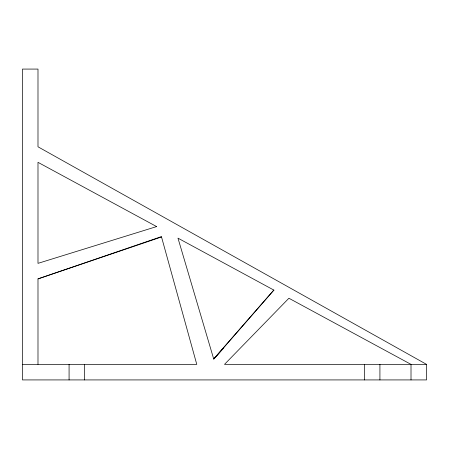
<?xml version="1.0" encoding="UTF-8"?>
<svg xmlns="http://www.w3.org/2000/svg" width="449" height="449" viewBox="0 0 449 449"><rect width="100%" height="100%" fill="white"/><g stroke="black" fill="none" stroke-linecap="round" stroke-linejoin="round"><path stroke-width="0.67" d="M215.144 357.516L213.735 359.082L273.851 290.088L213.696 358.953L177.972 238.155L274.013 290.177M216.081 356.478L223.596 348.143M37.991 364.38L37.991 278.896L161.421 236.601L196.774 364.38L22.45 364.38M37.991 278.896L161.522 236.965M426.55 364.38L37.991 146.789L37.991 69.079L22.45 69.079L22.45 379.921L426.55 379.921L426.55 364.38L224.5 364.38L288.909 298.243L411.009 364.38L411.009 379.921M379.921 364.38L379.921 379.921M364.38 364.38L364.38 379.921M84.62 364.38L84.62 379.921M69.079 364.38L69.079 379.921M156.617 226.588L37.991 263.355L37.991 162.33L156.617 226.588"/></g></svg>
